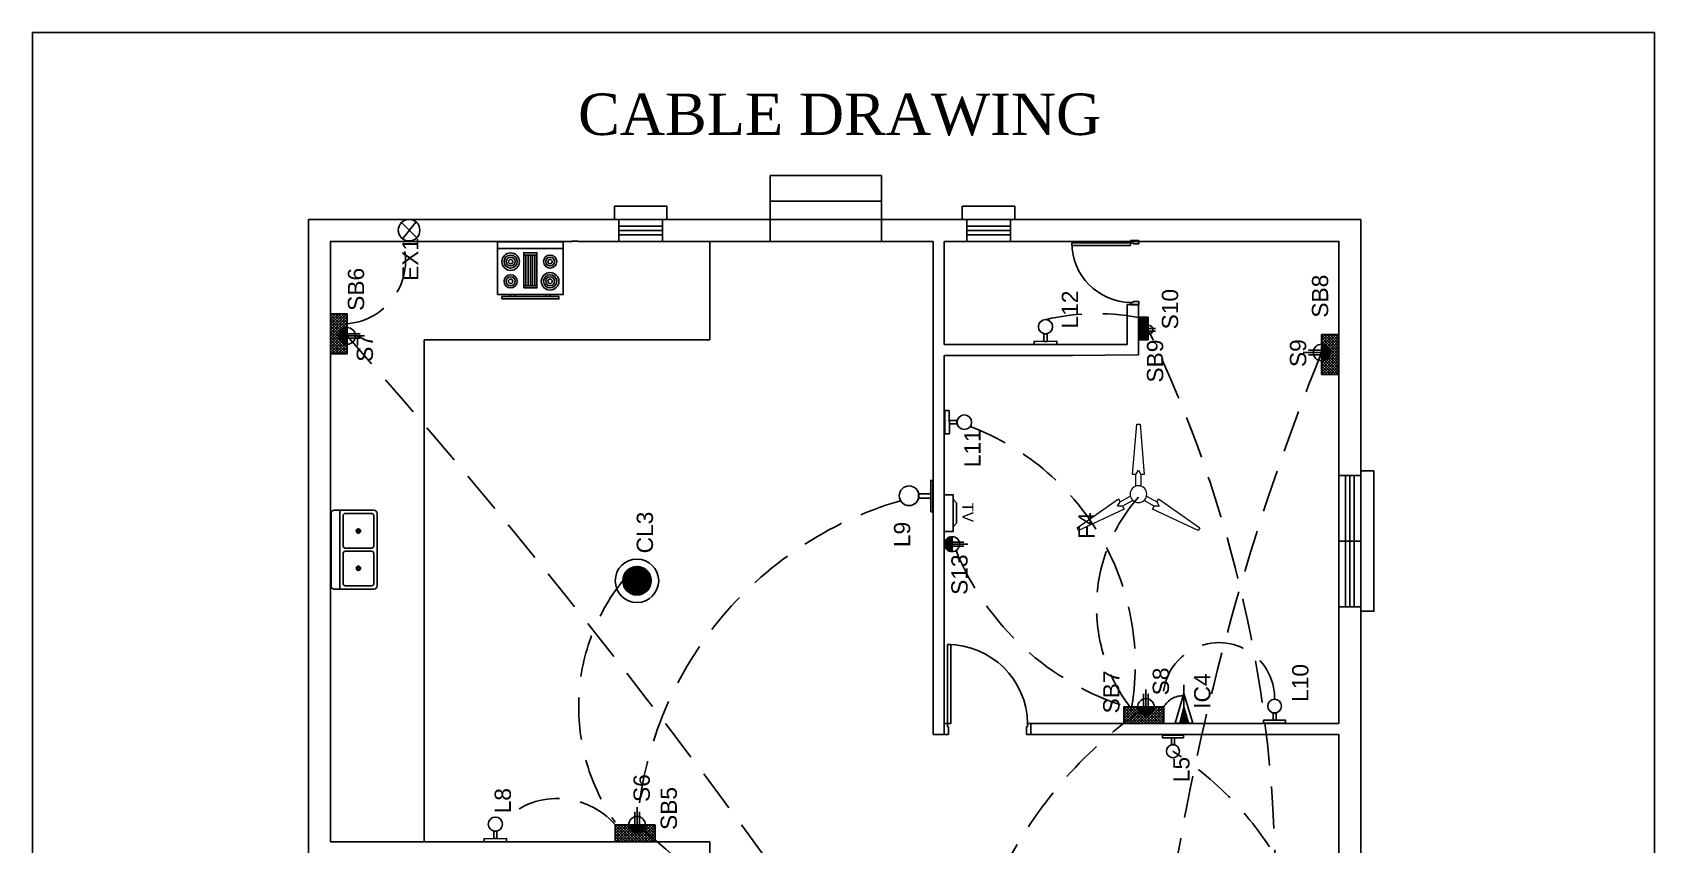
# Model space of a CAD drawing. Header units: inches. Extents: x 1052 to 8538, y 819 to 5894.
# Drawn here: x 2091.2 to 2571.3, y 3576.3 to 3816.8 of the extents above; entities that cross this region are included whole.
import ezdxf

# ---------------------------------------------------------------- set-up
doc = ezdxf.new("R2010")
doc.units = ezdxf.units.IN
doc.header["$LTSCALE"] = 50
doc.header["$MEASUREMENT"] = 0
doc.linetypes.add('HIDDEN', pattern=[0.375, 0.25, -0.125])
for name, color, linetype, lineweight in [('ELEC', 5, 'Continuous', 13), ('FAN', 5, 'Continuous', 15), ('line', 5, 'HIDDEN', 35)]:
    doc.layers.add(name, color=color, linetype=linetype, lineweight=lineweight)
for name, color, linetype in [('elec. lay-out.', 144, 'Continuous'), ('Layer3', 7, 'HIDDEN'), ('T', 7, 'Continuous'), ('text', 129, 'Continuous'), ('wiring', 1, 'HIDDEN'), ('XREFCHILD', 134, 'Continuous')]:
    doc.layers.add(name, color=color, linetype=linetype)
doc.styles.add('Annotative', font='arial.ttf')
doc.styles.get("Standard").update_dxf_attribs({"font": 'arial.ttf'})

# ---------------------------------------------------------------- blocks, each defined once
blk = doc.blocks.new('Range-Oven - 30 in top')
for p, q in [((0, -3), (30, -3)), ((12, -6), (18, -6)), ((13, -20), (13, -6)), ((14, -6), (14, -20)), ((15, -20), (15, -6)), ((16, -6), (16, -20)), ((17, -20), (17, -6)), ((18, -20), (12, -20)), ((6, -24), (6, -25)), ((8, -25), (8, -24)), ((22, -25), (22, -24)), ((24, -24), (24, -25))]:
    blk.add_line(p, q)
for points in [[(0, -24), (0, 0), (30, 0), (30, -24)], [(12, -21), (12, -5), (18, -5), (18, -21)], [(2, -26), (2, -25), (28, -25), (28, -26)]]:
    blk.add_lwpolyline(points, close=True)
for centre, radius in [((6, -9), 4), ((6, -9), 3), ((6, -9), 2), ((24, -9), 3), ((24, -9), 2), ((6, -9), 1), ((24, -18), 4), ((24, -9), 1), ((6, -18), 3), ((6, -18), 2), ((6, -18), 1), ((24, -18), 3), ((24, -18), 2), ((24, -18), 1)]:
    blk.add_circle(centre, radius)
blk = doc.blocks.new('Sink-double - 36 in top')
for p, q in [((-18, -4), (18, -4)), ((-0.75, -18.5), (-0.75, -6.5)), ((0.75, -6.5), (0.75, -18.5))]:
    blk.add_line(p, q)
for points in [[(-16.5, 0), (16.5, 0)], [(-18, -19.5), (-18, -1.5)], [(-16.5, -18.5), (-16.5, -6.5)], [(-15.5, -5.5), (-1.75, -5.5)], [(1.75, -5.5), (15.5, -5.5)], [(16.5, -6.5), (16.5, -18.5)], [(18, -1.5), (18, -19.5)], [(16.5, -21), (-16.5, -21)], [(-1.75, -19.5), (-15.5, -19.5)], [(15.5, -19.5), (1.75, -19.5)]]:
    blk.add_lwpolyline(points)
for centre, radius in [((-8.5, -12.5), 1), ((-8.5, -12.5), 0.5), ((8.5, -12.5), 1), ((8.5, -12.5), 0.5)]:
    blk.add_circle(centre, radius)
for centre, radius, start, end in [((-16.5, -1.5), 1.5, 90, 180), ((16.5, -1.5), 1.5, 0, 90), ((-15.5, -6.5), 1, 90, 180), ((-1.75, -6.5), 1, 0, 90), ((1.75, -6.5), 1, 90, 180), ((15.5, -6.5), 1, 0, 90), ((-16.5, -19.5), 1.5, 180, 270), ((-15.5, -18.5), 1, 180, 270), ((-1.75, -18.5), 1, 270, 0), ((1.75, -18.5), 1, 180, 270), ((15.5, -18.5), 1, 270, 0), ((16.5, -19.5), 1.5, 270, 0)]:
    blk.add_arc(centre, radius, start, end)
blk = doc.blocks.new('BIG SPOT LIGHT')
at = {"layer": 'elec. lay-out.', "linetype": 'Continuous', "lineweight": 35, "ltscale": 2}
h = blk.add_hatch(dxfattribs=at)
h.set_pattern_fill('ANSI37', color=2, scale=196.85, style=0)
h.set_pattern_definition([(45, (415113.78, -81615.87), (-17.3992462, 17.3992462), []), (135, (415113.78, -81615.87), (-17.3992462, -17.3992462), [])])
h.paths.add_polyline_path([(236, -17, 1), (-236, -17, 1)])
at = {"layer": 'elec. lay-out.', "linetype": 'Continuous', "lineweight": 30}
blk.add_line((0, -206), (0, 172), dxfattribs=at)
at = {"layer": 'elec. lay-out.'}
for radius in [361, 236]:
    blk.add_circle((0, -17), radius, dxfattribs=at)
blk = doc.blocks.new('F56')
at = {"layer": 'FAN'}
for p, q in [((-2.31, 7.79), (-0.63, 27.67)), ((-0.63, 27.67), (0.63, 27.67)), ((0.63, 27.67), (2.31, 7.79)), ((-0.98, 7.79), (-2.31, 7.79)), ((-0.98, 7.79), (0, 9.52)), ((-0.98, 3.16), (-0.98, 7.79)), ((0, 9.52), (0.98, 7.79)), ((2.31, 7.79), (0.98, 7.79)), ((0.98, 7.79), (0.98, 3.16)), ((-24.28, -13.29), (-7.9, -1.89)), ((-5.59, -5.9), (-23.65, -14.38)), ((-8.24, -4.76), (-7.23, -3.04)), ((-6.25, -4.74), (-8.24, -4.76)), ((-7.9, -1.89), (-7.24, -3.05)), ((-7.24, -3.05), (-3.23, -0.73)), ((-2.25, -2.43), (-6.26, -4.75)), ((-6.26, -4.75), (-5.59, -5.9)), ((6.26, -4.75), (2.25, -2.43)), ((3.23, -0.73), (7.24, -3.05)), ((5.59, -5.9), (6.26, -4.75)), ((23.65, -14.38), (5.59, -5.9)), ((8.24, -4.76), (6.25, -4.74)), ((7.23, -3.04), (8.24, -4.76)), ((7.24, -3.05), (7.9, -1.89)), ((7.9, -1.89), (24.28, -13.29)), ((-23.65, -14.38), (-24.28, -13.29)), ((24.28, -13.29), (23.65, -14.38))]:
    blk.add_line(p, q, dxfattribs=at)
for start, end in [(0, 180), (180, 0)]:
    blk.add_arc((0, 0), 3.31, start, end, dxfattribs=at)

msp = doc.modelspace()

# ---------------------------------------------------------------- linework, layer by layer
for p, q in [((2091.15, 3816.78), (2091.15, 3232.96)), ((2571.32, 3816.78), (2091.15, 3816.78)), ((2571.32, 3232.96), (2571.32, 3816.78)), ((2179.38, 3733.43), (2179.38, 3721.6)), ((2184.31, 3733.43), (2179.38, 3733.43)), ((2184.31, 3721.6), (2184.31, 3733.43)), ((2418.61, 3732.45), (2418.61, 3725.75)), ((2421.4, 3732.45), (2418.61, 3732.45)), ((2421.4, 3725.75), (2421.4, 3732.45)), ((2184.31, 3729.38), (2184.31, 3724.45)), ((2184.31, 3727.59), (2188.16, 3727.59)), ((2184.31, 3726.91), (2189.49, 3726.91)), ((2184.31, 3726.24), (2188.16, 3726.24)), ((2421.4, 3730.16), (2421.4, 3727.37)), ((2421.4, 3729.15), (2423.58, 3729.15)), ((2421.4, 3728.38), (2423.58, 3728.38)), ((2477.68, 3727.33), (2472.75, 3727.33)), ((2472.75, 3727.33), (2472.75, 3715.51)), ((2477.68, 3715.51), (2477.68, 3727.33)), ((2179.38, 3721.6), (2184.31, 3721.6)), ((2418.61, 3725.75), (2421.4, 3725.75)), ((2472.75, 3722.69), (2468.9, 3722.69)), ((2472.75, 3721.34), (2468.9, 3721.34)), ((2472.75, 3719.55), (2472.75, 3724.48)), ((2472.75, 3715.51), (2477.68, 3715.51)), ((2363.39, 3667.48), (2363.39, 3663.05)), ((2363.39, 3665.88), (2366.85, 3665.88)), ((2363.39, 3665.27), (2368.04, 3665.27)), ((2363.39, 3664.66), (2366.85, 3664.66)), ((2420.07, 3617.07), (2420.07, 3620.92)), ((2420.75, 3617.07), (2420.75, 3622.26)), ((2421.43, 3617.07), (2421.43, 3620.92)), ((2414.24, 3617.07), (2414.24, 3612.15)), ((2426.07, 3617.07), (2414.24, 3617.07)), ((2418.29, 3617.07), (2423.21, 3617.07)), ((2426.07, 3612.15), (2426.07, 3617.07)), ((2414.24, 3612.15), (2426.07, 3612.15)), ((2270.14, 3582.19), (2270.14, 3587.37)), ((2263.63, 3582.19), (2263.63, 3577.26)), ((2275.46, 3582.19), (2263.63, 3582.19)), ((2267.68, 3582.19), (2272.6, 3582.19)), ((2269.46, 3582.19), (2269.46, 3586.04)), ((2270.82, 3582.19), (2270.82, 3586.04)), ((2275.46, 3577.26), (2275.46, 3582.19)), ((2263.63, 3577.26), (2275.46, 3577.26))]:
    msp.add_line(p, q)
at = {"lineweight": -2}
for p, q in [((2309.55, 3754.9), (2309.55, 3774.44)), ((2309.55, 3774.44), (2342.53, 3774.44)), ((2342.53, 3774.44), (2342.53, 3754.92)), ((2309.56, 3766.8), (2342.54, 3766.8)), ((2172.89, 3761.4), (2484.35, 3761.4)), ((2172.89, 3294.22), (2172.89, 3761.4)), ((2200.47, 3760.45), (2205.07, 3755.9)), ((2204.69, 3760.64), (2200.75, 3755.8)), ((2484.35, 3761.4), (2484.35, 3294.22)), ((2172.89, 3346.45), (2172.89, 3756.46)), ((2202.67, 3757.77), (2202.67, 3757.77)), ((2249.45, 3754.91), (2250.88, 3754.91)), ((2250.85, 3754.93), (2251.64, 3754.93)), ((2251.64, 3754.93), (2252.7, 3754.93)), ((2288.39, 3754.91), (2291.65, 3754.91)), ((2291.63, 3754.92), (2291.63, 3725.78)), ((2357.82, 3608.92), (2357.82, 3754.92)), ((2361.06, 3724.42), (2361.06, 3754.92)), ((2419.44, 3754.9), (2422.45, 3754.9)), ((2422.45, 3754.9), (2423.67, 3754.9)), ((2415.24, 3724.42), (2415.24, 3736.26)), ((2415.24, 3736.26), (2418.54, 3736.26)), ((2418.54, 3736.26), (2418.54, 3721.32)), ((2291.63, 3725.78), (2207.1, 3725.78)), ((2207.1, 3725.78), (2207.1, 3577.05)), ((2361.06, 3724.42), (2398.7, 3724.42)), ((2361.06, 3724.42), (2398.7, 3724.42)), ((2398.7, 3724.42), (2415.24, 3724.42)), ((2418.54, 3721.32), (2399.02, 3721.17)), ((2472.75, 3721.98), (2467.29, 3721.98)), ((2477.86, 3721.17), (2477.86, 3724.42)), ((2361.06, 3612.16), (2361.06, 3721.17)), ((2361.06, 3612.16), (2361.06, 3721.17)), ((2361.06, 3721.17), (2399.02, 3721.17)), ((2179.38, 3685.47), (2179.38, 3688.78)), ((2363.01, 3612.16), (2361.06, 3612.16)), ((2477.86, 3612.16), (2385.72, 3612.16)), ((2416.22, 3612.16), (2477.86, 3612.16)), ((2362.36, 3608.92), (2357.82, 3608.92)), ((2416.22, 3608.92), (2385.39, 3608.92)), ((2416.15, 3608.92), (2419.38, 3608.92)), ((2419.38, 3608.92), (2420.64, 3608.92)), ((2419.46, 3608.92), (2477.86, 3608.92)), ((2477.86, 3608.92), (2419.46, 3608.92)), ((2237.78, 3577.13), (2179.38, 3577.13)), ((2291.63, 3577.13), (2237.78, 3577.13)), ((2291.63, 3577.13), (2291.63, 3573.88))]:
    msp.add_line(p, q, dxfattribs=at)
at = {"color": 4}
for p, q in [((2264.69, 3761.4), (2264.69, 3754.92)), ((2277.67, 3761.4), (2264.69, 3761.4)), ((2277.67, 3754.92), (2277.67, 3761.4)), ((2367.71, 3761.4), (2367.71, 3754.92)), ((2380.68, 3761.4), (2367.71, 3761.4)), ((2380.68, 3754.92), (2380.68, 3761.4)), ((2264.69, 3754.92), (2277.67, 3754.92)), ((2367.71, 3754.92), (2380.68, 3754.92)), ((2484.35, 3685.63), (2477.86, 3685.63)), ((2477.86, 3685.63), (2477.86, 3646.7)), ((2484.35, 3646.7), (2484.35, 3685.63)), ((2477.86, 3646.7), (2484.35, 3646.7))]:
    msp.add_line(p, q, dxfattribs=at)
at = {"color": 5}
for p, q in [((2264.69, 3759.46), (2277.67, 3759.46)), ((2264.69, 3758.16), (2277.67, 3758.16)), ((2264.69, 3756.86), (2277.67, 3756.86)), ((2367.71, 3759.46), (2380.68, 3759.46)), ((2367.71, 3758.16), (2380.68, 3758.16)), ((2367.71, 3756.86), (2380.68, 3756.86)), ((2479.8, 3685.63), (2479.8, 3646.7)), ((2481.1, 3685.63), (2481.1, 3646.7)), ((2482.4, 3685.63), (2482.4, 3646.7)), ((2477.86, 3666.16), (2484.35, 3666.16))]:
    msp.add_line(p, q, dxfattribs=at)
at = {"color": 3}
for p, q in [((2416.23, 3754.47), (2416.23, 3755.19)), ((2416.23, 3755.19), (2418.65, 3755.19)), ((2418.65, 3755.19), (2418.65, 3754.23)), ((2398.85, 3753.74), (2398.85, 3754.47)), ((2398.85, 3754.47), (2416.23, 3754.47)), ((2416.23, 3753.74), (2398.85, 3753.74)), ((2416.23, 3754.47), (2416.23, 3753.74)), ((2416.96, 3754.47), (2416.23, 3754.47)), ((2416.96, 3754.23), (2416.96, 3754.47)), ((2418.65, 3754.23), (2416.96, 3754.23)), ((2416.23, 3736.12), (2416.23, 3736.84)), ((2416.23, 3736.84), (2416.96, 3736.84)), ((2418.65, 3736.12), (2416.23, 3736.12)), ((2416.96, 3737.08), (2418.65, 3737.08)), ((2416.96, 3736.84), (2416.96, 3737.08)), ((2418.65, 3737.08), (2418.65, 3736.12)), ((2363.01, 3635.52), (2362.03, 3635.52)), ((2362.03, 3635.52), (2362.03, 3612.16)), ((2363.01, 3612.16), (2363.01, 3635.52)), ((2362.03, 3612.16), (2361.06, 3612.16)), ((2361.06, 3612.16), (2361.06, 3608.92)), ((2362.03, 3612.16), (2363.01, 3612.16)), ((2362.03, 3611.19), (2362.03, 3612.16)), ((2362.36, 3611.19), (2362.03, 3611.19)), ((2362.36, 3608.92), (2362.36, 3611.19)), ((2385.39, 3611.19), (2385.39, 3608.92)), ((2385.72, 3611.19), (2385.39, 3611.19)), ((2386.69, 3612.16), (2385.72, 3612.16)), ((2385.72, 3612.16), (2385.72, 3611.19)), ((2386.69, 3608.92), (2386.69, 3612.16)), ((2361.06, 3608.92), (2362.36, 3608.92)), ((2385.39, 3608.92), (2386.69, 3608.92))]:
    msp.add_line(p, q, dxfattribs=at)
at = {"color": 40}
for p, q in [((2180.06, 3733.43), (2179.38, 3732.75)), ((2180.89, 3733.43), (2179.38, 3731.92)), ((2181.72, 3733.43), (2179.38, 3731.09)), ((2182.55, 3733.43), (2179.38, 3730.26)), ((2183.38, 3733.43), (2179.38, 3729.43)), ((2184.21, 3733.43), (2179.38, 3728.6)), ((2184.31, 3728.33), (2179.38, 3733.25)), ((2184.31, 3732.7), (2179.38, 3727.77)), ((2184.31, 3727.5), (2179.38, 3732.42)), ((2184.31, 3731.87), (2179.38, 3726.94)), ((2184.31, 3726.67), (2179.38, 3731.6)), ((2184.31, 3731.04), (2179.38, 3726.11)), ((2184.31, 3729.16), (2180.04, 3733.43)), ((2184.31, 3729.99), (2180.87, 3733.43)), ((2184.31, 3730.82), (2181.7, 3733.43)), ((2184.31, 3731.65), (2182.53, 3733.43)), ((2184.31, 3732.48), (2183.36, 3733.43)), ((2184.31, 3733.31), (2184.19, 3733.43)), ((2418.99, 3732.45), (2418.61, 3732.06)), ((2419.46, 3732.45), (2418.61, 3731.6)), ((2419.93, 3732.45), (2418.61, 3731.13)), ((2420.4, 3732.45), (2418.61, 3730.66)), ((2420.87, 3732.45), (2418.61, 3730.19)), ((2421.34, 3732.45), (2418.61, 3729.72)), ((2421.4, 3729.56), (2418.61, 3732.35)), ((2421.4, 3732.04), (2418.61, 3729.25)), ((2421.4, 3729.09), (2418.61, 3731.88)), ((2421.4, 3731.57), (2418.61, 3728.78)), ((2421.4, 3728.62), (2418.61, 3731.41)), ((2421.4, 3731.1), (2418.61, 3728.31)), ((2421.4, 3728.15), (2418.61, 3730.94)), ((2421.4, 3730.03), (2418.98, 3732.45)), ((2421.4, 3730.5), (2419.45, 3732.45)), ((2421.4, 3730.97), (2419.92, 3732.45)), ((2421.4, 3731.44), (2420.39, 3732.45)), ((2421.4, 3731.91), (2420.86, 3732.45)), ((2421.4, 3732.38), (2421.33, 3732.45)), ((2184.31, 3725.84), (2179.38, 3730.77)), ((2184.31, 3730.21), (2179.38, 3725.28)), ((2184.31, 3725.01), (2179.38, 3729.94)), ((2184.31, 3729.38), (2179.38, 3724.45)), ((2184.31, 3724.18), (2179.38, 3729.11)), ((2184.31, 3728.55), (2179.38, 3723.62)), ((2184.31, 3723.35), (2179.38, 3728.28)), ((2184.31, 3727.72), (2179.38, 3722.79)), ((2184.31, 3722.52), (2179.38, 3727.45)), ((2184.31, 3726.89), (2179.38, 3721.96)), ((2184.31, 3721.69), (2179.38, 3726.62)), ((2181.85, 3726.75), (2184.31, 3729.21)), ((2184.31, 3724.46), (2181.85, 3726.92)), ((2181.86, 3727.17), (2184.05, 3729.36)), ((2184.31, 3724.87), (2181.88, 3727.31)), ((2183.86, 3724.49), (2181.89, 3726.47)), ((2181.9, 3726.39), (2184.31, 3728.79)), ((2184.31, 3725.29), (2181.96, 3727.64)), ((2181.98, 3727.7), (2183.52, 3729.25)), ((2182, 3726.07), (2184.31, 3728.38)), ((2184.31, 3725.7), (2182.07, 3727.94)), ((2182.12, 3725.78), (2184.31, 3727.96)), ((2184.31, 3726.12), (2182.21, 3728.21)), ((2182.28, 3725.52), (2184.31, 3727.55)), ((2184.31, 3726.53), (2182.39, 3728.46)), ((2182.46, 3725.29), (2184.31, 3727.13)), ((2184.31, 3726.95), (2182.58, 3728.67)), ((2182.67, 3725.08), (2184.31, 3726.72)), ((2184.31, 3727.36), (2182.81, 3728.87)), ((2182.9, 3724.89), (2184.31, 3726.3)), ((2184.31, 3727.78), (2183.05, 3729.03)), ((2184.31, 3728.19), (2183.33, 3729.17)), ((2184.31, 3728.61), (2183.63, 3729.28)), ((2184.31, 3729.02), (2183.98, 3729.36)), ((2421.4, 3730.63), (2418.61, 3727.84)), ((2421.4, 3727.68), (2418.61, 3730.47)), ((2421.4, 3730.16), (2418.61, 3727.37)), ((2421.4, 3727.21), (2418.61, 3730)), ((2421.4, 3729.69), (2418.61, 3726.9)), ((2421.4, 3726.74), (2418.61, 3729.53)), ((2421.4, 3729.22), (2418.61, 3726.43)), ((2421.4, 3726.27), (2418.61, 3729.06)), ((2421.4, 3728.75), (2418.61, 3725.96)), ((2421.4, 3725.8), (2418.61, 3728.59)), ((2420.98, 3725.75), (2418.61, 3728.12)), ((2420.51, 3725.75), (2418.61, 3727.65)), ((2420.04, 3725.75), (2418.61, 3727.19)), ((2419.57, 3725.75), (2418.61, 3726.72)), ((2419.1, 3725.75), (2418.61, 3726.25)), ((2421.4, 3728.28), (2418.87, 3725.75)), ((2421.4, 3727.81), (2419.34, 3725.75)), ((2421.4, 3727.34), (2419.81, 3725.75)), ((2420, 3728.67), (2421.4, 3730.06)), ((2421.4, 3727.37), (2420, 3728.77)), ((2420.01, 3728.91), (2421.25, 3730.15)), ((2421.4, 3727.61), (2420.02, 3728.98)), ((2421.14, 3727.39), (2420.02, 3728.51)), ((2420.03, 3728.46), (2421.4, 3729.83)), ((2421.4, 3727.84), (2420.06, 3729.17)), ((2420.07, 3729.21), (2420.95, 3730.08)), ((2420.09, 3728.28), (2421.4, 3729.59)), ((2421.4, 3728.08), (2420.13, 3729.34)), ((2420.79, 3727.5), (2420.14, 3728.16)), ((2420.16, 3728.12), (2421.4, 3729.36)), ((2421.4, 3728.31), (2420.21, 3729.5)), ((2420.25, 3727.97), (2421.4, 3729.12)), ((2421.4, 3726.87), (2420.28, 3725.75)), ((2421.4, 3728.55), (2420.31, 3729.63)), ((2420.35, 3727.84), (2421.4, 3728.89)), ((2421.4, 3728.78), (2420.42, 3729.76)), ((2420.47, 3727.72), (2421.4, 3728.65)), ((2421.4, 3729.02), (2420.54, 3729.87)), ((2420.6, 3727.62), (2421.4, 3728.42)), ((2421.4, 3729.25), (2420.68, 3729.96)), ((2420.74, 3727.53), (2421.4, 3728.18)), ((2421.4, 3726.4), (2420.75, 3725.75)), ((2421.4, 3729.49), (2420.84, 3730.04)), ((2420.91, 3727.46), (2421.4, 3727.95)), ((2421.4, 3729.72), (2421.01, 3730.1)), ((2421.09, 3727.4), (2421.4, 3727.71)), ((2421.4, 3729.96), (2421.21, 3730.14)), ((2421.29, 3727.37), (2421.4, 3727.48)), ((2472.75, 3722.87), (2477.21, 3727.33)), ((2472.75, 3723.7), (2476.38, 3727.33)), ((2472.75, 3724.53), (2475.55, 3727.33)), ((2472.75, 3725.36), (2474.72, 3727.33)), ((2472.75, 3726.19), (2473.89, 3727.33)), ((2472.75, 3727.02), (2473.06, 3727.33)), ((2472.75, 3727.24), (2477.68, 3722.31)), ((2472.75, 3722.04), (2477.68, 3726.97)), ((2472.75, 3726.41), (2477.68, 3721.48)), ((2472.75, 3721.21), (2477.68, 3726.14)), ((2473.49, 3727.33), (2477.68, 3723.14)), ((2474.32, 3727.33), (2477.68, 3723.97)), ((2475.15, 3727.33), (2477.68, 3724.8)), ((2475.98, 3727.33), (2477.68, 3725.63)), ((2476.81, 3727.33), (2477.68, 3726.46)), ((2477.64, 3727.33), (2477.68, 3727.29)), ((2183.57, 3721.6), (2179.38, 3725.79)), ((2182.74, 3721.6), (2179.38, 3724.96)), ((2181.91, 3721.6), (2179.38, 3724.13)), ((2181.08, 3721.6), (2179.38, 3723.3)), ((2180.25, 3721.6), (2179.38, 3722.47)), ((2179.42, 3721.6), (2179.38, 3721.64)), ((2184.31, 3726.06), (2179.85, 3721.6)), ((2184.31, 3725.23), (2180.68, 3721.6)), ((2184.31, 3724.4), (2181.51, 3721.6)), ((2183.25, 3724.69), (2182.09, 3725.85)), ((2184.31, 3723.57), (2182.34, 3721.6)), ((2183.16, 3724.74), (2184.31, 3725.89)), ((2184.31, 3722.74), (2183.17, 3721.6)), ((2183.44, 3724.61), (2184.31, 3725.47)), ((2183.76, 3724.51), (2184.31, 3725.06)), ((2184.31, 3721.91), (2184, 3721.6)), ((2184.12, 3724.46), (2184.31, 3724.64)), ((2418.63, 3725.75), (2418.61, 3725.78)), ((2421.4, 3725.93), (2421.22, 3725.75)), ((2472.75, 3725.58), (2477.68, 3720.65)), ((2472.75, 3720.38), (2477.68, 3725.31)), ((2472.75, 3724.75), (2477.68, 3719.82)), ((2472.75, 3719.55), (2477.68, 3724.48)), ((2472.75, 3724.47), (2475.22, 3722.01)), ((2472.94, 3724.47), (2472.75, 3724.29)), ((2473.3, 3724.42), (2472.75, 3723.87)), ((2473.62, 3724.32), (2472.75, 3723.46)), ((2473.9, 3724.19), (2472.75, 3723.04)), ((2472.75, 3724.06), (2475.19, 3721.62)), ((2474.16, 3724.04), (2472.75, 3722.63)), ((2472.75, 3723.92), (2477.68, 3718.99)), ((2474.39, 3723.85), (2472.75, 3722.21)), ((2472.75, 3718.72), (2477.68, 3723.65)), ((2472.75, 3723.64), (2475.11, 3721.29)), ((2474.6, 3723.64), (2472.75, 3721.8)), ((2474.78, 3723.41), (2472.75, 3721.38)), ((2472.75, 3723.23), (2474.99, 3720.99)), ((2474.94, 3723.15), (2472.75, 3720.97)), ((2472.75, 3723.09), (2477.68, 3718.16)), ((2475.07, 3722.86), (2472.75, 3720.55)), ((2472.75, 3717.89), (2477.68, 3722.82)), ((2472.75, 3722.81), (2474.85, 3720.72)), ((2475.16, 3722.54), (2472.75, 3720.14)), ((2472.75, 3722.4), (2474.68, 3720.47)), ((2472.75, 3722.26), (2477.68, 3717.33)), ((2475.21, 3722.18), (2472.75, 3719.72)), ((2472.75, 3717.06), (2477.68, 3721.99)), ((2472.75, 3721.98), (2474.48, 3720.26)), ((2472.75, 3721.57), (2474.26, 3720.06)), ((2472.75, 3721.43), (2477.68, 3716.51)), ((2475.2, 3721.76), (2473.01, 3719.57)), ((2473.2, 3724.44), (2475.18, 3722.46)), ((2473.82, 3724.24), (2474.97, 3723.08)), ((2472.75, 3716.23), (2477.68, 3721.16)), ((2472.75, 3721.15), (2474.01, 3719.9)), ((2472.75, 3720.74), (2473.73, 3719.76)), ((2472.75, 3720.6), (2477.68, 3715.68)), ((2472.75, 3720.32), (2473.43, 3719.65)), ((2472.75, 3719.91), (2473.09, 3719.57)), ((2472.75, 3719.77), (2477.02, 3715.51)), ((2472.75, 3718.94), (2476.19, 3715.51)), ((2472.75, 3718.11), (2475.36, 3715.51)), ((2472.75, 3717.28), (2474.53, 3715.51)), ((2472.85, 3715.51), (2477.68, 3720.33)), ((2475.09, 3721.23), (2473.54, 3719.68)), ((2473.68, 3715.51), (2477.68, 3719.5)), ((2474.51, 3715.51), (2477.68, 3718.67)), ((2475.34, 3715.51), (2477.68, 3717.84)), ((2476.17, 3715.51), (2477.68, 3717.01)), ((2472.75, 3716.45), (2473.7, 3715.51)), ((2472.75, 3715.62), (2472.87, 3715.51)), ((2477, 3715.51), (2477.68, 3716.18)), ((2363.39, 3663.06), (2361.17, 3665.28)), ((2361.18, 3665.5), (2363.15, 3667.47)), ((2361.18, 3665.12), (2363.39, 3667.33)), ((2363.39, 3663.43), (2361.2, 3665.62)), ((2362.98, 3663.09), (2361.21, 3664.87)), ((2361.22, 3664.79), (2363.39, 3666.96)), ((2363.39, 3663.81), (2361.27, 3665.92)), ((2361.29, 3665.98), (2362.68, 3667.37)), ((2361.31, 3664.51), (2363.39, 3666.58)), ((2363.39, 3664.18), (2361.37, 3666.19)), ((2362.43, 3663.27), (2361.39, 3664.31)), ((2361.42, 3664.25), (2363.39, 3666.21)), ((2363.39, 3664.55), (2361.5, 3666.43)), ((2361.56, 3664.01), (2363.39, 3665.84)), ((2363.39, 3664.93), (2361.66, 3666.65)), ((2361.72, 3663.8), (2363.39, 3665.47)), ((2363.39, 3665.3), (2361.83, 3666.85)), ((2361.91, 3663.62), (2363.39, 3665.09)), ((2363.39, 3665.67), (2362.03, 3667.02)), ((2362.12, 3663.45), (2363.39, 3664.72)), ((2363.39, 3666.04), (2362.26, 3667.17)), ((2362.35, 3663.31), (2363.39, 3664.35)), ((2363.39, 3666.42), (2362.5, 3667.3)), ((2362.61, 3663.2), (2363.39, 3663.97)), ((2363.39, 3666.79), (2362.78, 3667.4)), ((2363.39, 3667.16), (2363.09, 3667.46)), ((2362.89, 3663.11), (2363.39, 3663.6)), ((2363.22, 3663.06), (2363.39, 3663.23)), ((2414.36, 3617.07), (2414.24, 3616.95)), ((2415.19, 3617.07), (2414.24, 3616.12)), ((2416.02, 3617.07), (2414.24, 3615.29)), ((2416.85, 3617.07), (2414.24, 3614.46)), ((2417.68, 3617.07), (2414.24, 3613.63)), ((2418.51, 3617.07), (2414.24, 3612.81)), ((2414.24, 3616.97), (2419.07, 3612.15)), ((2414.24, 3616.14), (2418.24, 3612.15)), ((2419.34, 3617.07), (2414.41, 3612.15)), ((2414.97, 3617.07), (2419.9, 3612.15)), ((2420.17, 3617.07), (2415.24, 3612.15)), ((2415.8, 3617.07), (2420.73, 3612.15)), ((2421, 3617.07), (2416.07, 3612.15)), ((2416.63, 3617.07), (2421.55, 3612.15)), ((2421.83, 3617.07), (2416.9, 3612.15)), ((2417.46, 3617.07), (2422.38, 3612.15)), ((2422.66, 3617.07), (2417.73, 3612.15)), ((2418.29, 3617.07), (2423.21, 3612.15)), ((2420.49, 3614.62), (2418.3, 3616.82)), ((2418.64, 3617.07), (2418.31, 3616.74)), ((2419.06, 3617.07), (2418.38, 3616.4)), ((2419.96, 3614.74), (2418.42, 3616.28)), ((2420.92, 3614.62), (2418.46, 3617.07)), ((2419.47, 3617.07), (2418.49, 3616.09)), ((2423.49, 3617.07), (2418.56, 3612.15)), ((2419.89, 3617.07), (2418.63, 3615.82)), ((2420.3, 3617.07), (2418.8, 3615.57)), ((2421.28, 3614.67), (2418.87, 3617.07)), ((2420.72, 3617.07), (2418.99, 3615.35)), ((2419.12, 3617.07), (2424.04, 3612.15)), ((2421.13, 3617.07), (2419.21, 3615.15)), ((2421.6, 3614.76), (2419.29, 3617.07)), ((2424.32, 3617.07), (2419.39, 3612.15)), ((2421.55, 3617.07), (2419.45, 3614.98)), ((2421.89, 3614.89), (2419.7, 3617.07)), ((2421.96, 3617.07), (2419.72, 3614.83)), ((2419.95, 3617.07), (2424.87, 3612.15)), ((2422.38, 3617.07), (2420.02, 3614.72)), ((2422.15, 3615.04), (2420.12, 3617.07)), ((2425.15, 3617.07), (2420.22, 3612.15)), ((2422.79, 3617.07), (2420.36, 3614.64)), ((2422.38, 3615.23), (2420.53, 3617.07)), ((2423.21, 3617.07), (2420.74, 3614.61)), ((2420.78, 3617.07), (2425.7, 3612.15)), ((2422.59, 3615.43), (2420.95, 3617.07)), ((2425.98, 3617.07), (2421.05, 3612.15)), ((2423.17, 3616.63), (2421.2, 3614.65)), ((2422.77, 3615.66), (2421.36, 3617.07)), ((2421.61, 3617.07), (2426.07, 3612.61)), ((2422.93, 3615.92), (2421.78, 3617.07)), ((2422.97, 3616.01), (2421.81, 3614.85)), ((2426.07, 3616.33), (2421.88, 3612.15)), ((2423.06, 3616.21), (2422.19, 3617.07)), ((2422.44, 3617.07), (2426.07, 3613.44)), ((2423.15, 3616.53), (2422.61, 3617.07)), ((2423.21, 3616.89), (2423.02, 3617.07)), ((2423.27, 3617.07), (2426.07, 3614.27)), ((2424.09, 3617.07), (2426.07, 3615.1)), ((2424.92, 3617.07), (2426.07, 3615.93)), ((2425.75, 3617.07), (2426.07, 3616.76)), ((2414.24, 3615.31), (2417.41, 3612.15)), ((2414.24, 3614.48), (2416.58, 3612.15)), ((2414.24, 3613.65), (2415.75, 3612.15)), ((2414.24, 3612.82), (2414.92, 3612.15)), ((2426.07, 3615.5), (2422.71, 3612.15)), ((2426.07, 3614.67), (2423.54, 3612.15)), ((2426.07, 3613.85), (2424.37, 3612.15)), ((2426.07, 3613.02), (2425.2, 3612.15)), ((2426.07, 3612.19), (2426.03, 3612.15)), ((2263.75, 3582.19), (2263.63, 3582.07)), ((2264.58, 3582.19), (2263.63, 3581.24)), ((2265.41, 3582.19), (2263.63, 3580.41)), ((2266.24, 3582.19), (2263.63, 3579.58)), ((2267.07, 3582.19), (2263.63, 3578.75)), ((2267.9, 3582.19), (2263.63, 3577.92)), ((2263.63, 3582.08), (2268.46, 3577.26)), ((2268.73, 3582.19), (2263.8, 3577.26)), ((2264.36, 3582.19), (2269.28, 3577.26)), ((2269.56, 3582.19), (2264.63, 3577.26)), ((2265.19, 3582.19), (2270.11, 3577.26)), ((2270.39, 3582.19), (2265.46, 3577.26)), ((2266.02, 3582.19), (2270.94, 3577.26)), ((2271.22, 3582.19), (2266.29, 3577.26)), ((2266.85, 3582.19), (2271.77, 3577.26)), ((2272.05, 3582.19), (2267.12, 3577.26)), ((2267.68, 3582.19), (2272.6, 3577.26)), ((2268.03, 3582.19), (2267.7, 3581.85)), ((2268.45, 3582.19), (2267.77, 3581.51)), ((2270.3, 3579.73), (2267.85, 3582.19)), ((2268.86, 3582.19), (2267.88, 3581.2)), ((2272.88, 3582.19), (2267.95, 3577.26)), ((2269.28, 3582.19), (2268.02, 3580.93)), ((2269.69, 3582.19), (2268.19, 3580.68)), ((2270.67, 3579.78), (2268.26, 3582.19)), ((2270.11, 3582.19), (2268.38, 3580.46)), ((2268.51, 3582.19), (2273.43, 3577.26)), ((2270.52, 3582.19), (2268.6, 3580.26)), ((2270.99, 3579.87), (2268.68, 3582.19)), ((2273.71, 3582.19), (2268.78, 3577.26)), ((2270.94, 3582.19), (2268.84, 3580.09)), ((2271.28, 3580), (2269.09, 3582.19)), ((2271.35, 3582.19), (2269.11, 3579.95)), ((2269.34, 3582.19), (2274.26, 3577.26)), ((2271.77, 3582.19), (2269.41, 3579.83)), ((2271.54, 3580.15), (2269.51, 3582.19)), ((2274.54, 3582.19), (2269.61, 3577.26)), ((2272.18, 3582.19), (2269.75, 3579.75)), ((2271.77, 3580.34), (2269.92, 3582.19)), ((2272.6, 3582.19), (2270.13, 3579.72)), ((2270.17, 3582.19), (2275.09, 3577.26)), ((2271.98, 3580.54), (2270.34, 3582.19)), ((2275.37, 3582.19), (2270.44, 3577.26)), ((2272.16, 3580.78), (2270.75, 3582.19)), ((2271, 3582.19), (2275.46, 3577.72)), ((2272.32, 3581.03), (2271.17, 3582.19)), ((2272.45, 3581.32), (2271.58, 3582.19)), ((2271.82, 3582.19), (2275.46, 3578.55)), ((2272.54, 3581.64), (2272, 3582.19)), ((2272.6, 3582), (2272.41, 3582.19)), ((2272.65, 3582.19), (2275.46, 3579.38)), ((2273.48, 3582.19), (2275.46, 3580.21)), ((2274.31, 3582.19), (2275.46, 3581.04)), ((2275.14, 3582.19), (2275.46, 3581.87)), ((2263.63, 3581.25), (2267.63, 3577.26)), ((2263.63, 3580.42), (2266.8, 3577.26)), ((2263.63, 3579.59), (2265.97, 3577.26)), ((2263.63, 3578.76), (2265.14, 3577.26)), ((2263.63, 3577.93), (2264.31, 3577.26)), ((2269.88, 3579.73), (2267.69, 3581.93)), ((2269.35, 3579.85), (2267.81, 3581.4)), ((2272.56, 3581.74), (2270.59, 3579.76)), ((2272.36, 3581.12), (2271.2, 3579.96)), ((2275.46, 3581.45), (2271.27, 3577.26)), ((2275.46, 3580.62), (2272.1, 3577.26)), ((2275.46, 3579.79), (2272.93, 3577.26)), ((2275.46, 3578.96), (2273.76, 3577.26)), ((2275.46, 3578.13), (2274.59, 3577.26)), ((2275.46, 3577.3), (2275.42, 3577.26))]:
    msp.add_line(p, q, dxfattribs=at)
at = {"color": 5}
for points in [[(2264.69, 3761.4), (2263.4, 3761.4), (2263.4, 3765.3), (2277.67, 3765.3), (2278.97, 3765.3), (2278.97, 3761.4), (2277.67, 3761.4)], [(2367.71, 3761.4), (2366.41, 3761.4), (2366.41, 3765.3), (2380.68, 3765.3), (2381.98, 3765.3), (2381.98, 3761.4), (2380.68, 3761.4)], [(2484.35, 3685.63), (2484.35, 3686.93), (2488.24, 3686.93), (2488.24, 3646.7), (2488.24, 3645.4), (2484.35, 3645.4), (2484.35, 3646.7)]]:
    msp.add_lwpolyline(points, dxfattribs=at)
at = {"lineweight": -2}
for points in [[(2179.38, 3688.73), (2179.38, 3754.92), (2249.46, 3754.92)], [(2252.7, 3754.92), (2288.39, 3754.92)], [(2291.63, 3754.92), (2357.82, 3754.92)], [(2361.06, 3754.92), (2419.46, 3754.92)], [(2422.7, 3754.92), (2477.86, 3754.92), (2477.86, 3724.42)], [(2477.86, 3721.17), (2477.86, 3612.16)], [(2179.38, 3577.13), (2179.38, 3685.49)], [(2477.86, 3608.92), (2477.86, 3458.38)]]:
    msp.add_lwpolyline(points, dxfattribs=at)
for points in [[(2391.5, 3725.32), (2390.53, 3725.32), (2390.53, 3727.5), (2391.5, 3727.5)], [(2394.37, 3724.45), (2387.64, 3724.42), (2387.64, 3725.3), (2394.37, 3725.34)], [(2361.23, 3697.94), (2361.19, 3704.84), (2362.55, 3704.84), (2362.59, 3697.94)], [(2362.58, 3700.88), (2362.58, 3701.87), (2364.82, 3701.87), (2364.82, 3700.88)], [(2357.66, 3684.16), (2357.72, 3674.88), (2357.13, 3674.88), (2357.07, 3684.16)], [(2357.1, 3680.2), (2357.1, 3678.87), (2353.48, 3678.87), (2353.48, 3680.2)], [(2462.09, 3612.3), (2455.57, 3612.26), (2455.57, 3613.11), (2462.09, 3613.15)], [(2459.31, 3613.13), (2458.38, 3613.13), (2458.38, 3615.25), (2459.31, 3615.25)], [(2425.69, 3608.69), (2431.85, 3608.73), (2431.85, 3607.92), (2425.69, 3607.88)], [(2428.32, 3607.9), (2429.2, 3607.9), (2429.2, 3605.9), (2428.32, 3605.9)], [(2231.51, 3577.21), (2224.82, 3577.17), (2224.82, 3578.05), (2231.51, 3578.09)], [(2228.65, 3578.07), (2227.69, 3578.07), (2227.69, 3580.24), (2228.65, 3580.24)]]:
    msp.add_lwpolyline(points, close=True, dxfattribs=at)
for centre, radius in [((2202.65, 3758.22), 3.19), ((2391.02, 3729.64), 2.1), ((2367, 3701.37), 2.15), ((2350.65, 3679.59), 2.9), ((2458.85, 3617.32), 2.04), ((2428.76, 3603.95), 1.93), ((2228.18, 3582.36), 2.09)]:
    msp.add_circle(centre, radius, dxfattribs=at)
for centre, radius in [((2184.31, 3726.91), 2.46), ((2421.4, 3728.76), 1.39), ((2472.75, 3722.02), 2.46), ((2363.39, 3665.27), 2.21), ((2420.75, 3617.07), 2.46), ((2270.14, 3582.19), 2.46)]:
    msp.add_circle(centre, radius)
at = {"color": 3}
for centre, radius, start, end in [((2416.48, 3754.47), 17.63, 180, 269.2097), ((2362.03, 3611.84), 23.69, 0.7903, 90)]:
    msp.add_arc(centre, radius, start, end, dxfattribs=at)
at = {"layer": 'Layer3'}
for centre, radius, start, end in [((639.14, 2361.58), 2061.96, 30.21755, 41.46418), ((2081.86, 3564.54), 377.17, 334.023, 25.8118), ((3153.74, 3446.7), 734.54, 157.98686, 183.91987), ((2495.21, 3509.26), 131.03, 124.6285, 234.4968), ((1858.21, 3088.9), 642.66, 28.8843, 50.13534)]:
    msp.add_arc(centre, radius, start, end, dxfattribs=at)
at = {"layer": 'line', "lineweight": -2}
for p, q in [((2431.17, 3612.22), (2432.18, 3616.34)), ((2431.52, 3612.22), (2432.37, 3615.67)), ((2432.61, 3612.22), (2431.63, 3615.7)), ((2433.06, 3612.22), (2431.8, 3616.4)), ((2431.17, 3612.22), (2430.97, 3612.94)), ((2431.52, 3612.22), (2431.18, 3613.82)), ((2432.01, 3612.22), (2431.32, 3614.39)), ((2432.33, 3612.22), (2431.49, 3615.09)), ((2432.01, 3612.22), (2432.53, 3615.12)), ((2432.33, 3612.22), (2432.72, 3614.46)), ((2432.61, 3612.22), (2432.9, 3613.81)), ((2433.06, 3612.22), (2433.13, 3613.02))]:
    msp.add_line(p, q, dxfattribs=at)
at = {"layer": 'wiring'}
for centre, radius, start, end in [((2182.79, 3749.29), 18.82, 272.9787, 27.5272), ((2406.21, 3668.77), 64.77, 77.3525, 103.5626), ((2342, 3629.43), 75.58, 349.547, 69.269), ((2378.31, 3573.93), 108.48, 106.1477, 175.6351), ((2455.1, 3646.56), 48.96, 138.2213, 217.0323), ((2438.73, 3693.68), 80.14, 202.2166, 252.9208), ((2312.6, 3617.17), 59.75, 141.4204, 214.958), ((2442.36, 3619.63), 16.49, 359.0647, 188.9218), ((2431.65, 3614.01), 6.37, 87.0745, 151.2233), ((2375.39, 3521.43), 98.27, 0.683, 57.106), ((2246.57, 3567.38), 22.59, 40.9492, 136.4751)]:
    msp.add_arc(centre, radius, start, end, dxfattribs=at)
at = {"layer": 'XREFCHILD'}
for p, q in [((2363.67, 3678.56), (2364.67, 3677.48)), ((2364.67, 3677.48), (2364.67, 3671.47)), ((2364.67, 3671.47), (2363.67, 3670.37))]:
    msp.add_line(p, q, dxfattribs=at)
at = {"layer": 'XREFCHILD', "lineweight": -2}
for p, q in [((2431.97, 3621.02), (2429.38, 3612.22)), ((2431.99, 3623.66), (2431.97, 3617.08)), ((2434.65, 3612.22), (2431.97, 3621.02)), ((2431.97, 3617.08), (2430.8, 3612.22)), ((2431.97, 3617.08), (2433.36, 3612.22)), ((2429.38, 3612.22), (2434.65, 3612.22))]:
    msp.add_line(p, q, dxfattribs=at)
at = {"layer": 'XREFCHILD'}
msp.add_lwpolyline([(2361.06, 3679.91), (2363.67, 3679.91), (2363.67, 3668.97), (2361.06, 3668.97)], close=True, dxfattribs=at)

# ---------------------------------------------------------------- block references
at = {"lineweight": -2, "xscale": 0.6488711409946462, "yscale": 0.6488711409946462, "zscale": 0.6488711409946462}
msp.add_blockref('Range-Oven - 30 in top', (2228.81, 3754.77), dxfattribs=at)
at = {"lineweight": -2, "xscale": 0.6488711409946462, "yscale": 0.6488711409946462, "zscale": 0.6488711409946462, "rotation": 89.99999999999999}
msp.add_blockref('Sink-double - 36 in top', (2179.54, 3663.64), dxfattribs=at)
at = {"layer": 'ELEC', "xscale": 0.7488093624368723, "yscale": 0.7488094062957598, "zscale": 0.7488094214163653}
msp.add_blockref('F56', (2418.54, 3680.06), dxfattribs=at)
at = {"layer": 'elec. lay-out.', "color": 7, "xscale": 0.01781322909803484, "yscale": 0.01781322909803484, "zscale": 0.01781322909803484}
msp.add_blockref('BIG SPOT LIGHT', (2270.1, 3654.73), dxfattribs=at)

# ---------------------------------------------------------------- texts
at = {"layer": 'T', "insert": (2252.67, 3786.15), "char_height": 12.264, "attachment_point": 7}
msp.add_mtext('{\\fTimes New Roman|b0|i0|c0|p18;CABLE DRAWING}', dxfattribs=at)
at = {"layer": 'text', "lineweight": -2, "char_height": 4.817, "attachment_point": 1, "rotation": 90}
for s, width, heights, insert in [('EX1', 4.1866, [0], (2200.6, 3743.21)), ('SB6', 4.1866, [0], (2184.52, 3734.35)), ('S10', 4.1866, [0], (2425.47, 3728.86)), ('SB8', 4.1866, [0], (2469.89, 3732.33)), ('L12', 4.1866, [0], (2395.84, 3729.12)), ('S7', 4.8173, [0], (2187.14, 3719.25)), ('SB9', 4.1866, [0], (2421.06, 3713.11)), ('S9', 4.8173, [0], (2463.38, 3717.71)), ('L11', 4.1866, [0], (2366.99, 3688.02)), ('CL3', 4.1866, [0], (2270.02, 3662.54)), ('F4', 4.1866, [0], (2400.73, 3666.83)), ('L9', 4.1866, [0], (2346.17, 3664.4)), ('S13', 4.1866, [0], (2363.15, 3650.25)), ('SB7', 4.1866, [0], (2408.1, 3615.15)), ('S8', 4.1866, [0], (2422.76, 3620.5)), ('IC4', 11.7024, [0], (2435.03, 3616.53)), ('L10', 4.1866, [0], (2464.04, 3618.55)), ('L5', 4.8173, [7.827910046793567e-15], (2428.84, 3594.79)), ('S6', 4.8173, [0], (2269.08, 3588.93)), ('L8', 4.1866, [0], (2227.97, 3585.56)), ('SB5', 4.1866, [0], (2277.11, 3580.64))]:
    msp.add_mtext_dynamic_manual_height_columns(s, width=width, gutter_width=24.09, heights=heights, dxfattribs=dict(at, insert=insert))
at = {"layer": 'XREFCHILD', "lineweight": -2, "insert": (2369.7, 3680.12), "char_height": 7.7865, "attachment_point": 1, "rotation": 270, "style": 'Annotative'}
msp.add_mtext_dynamic_manual_height_columns('{\\H0.41667x;  TV}', width=10.1596, gutter_width=38.93, heights=[0], dxfattribs=at)

doc.saveas('drawing.dxf')
